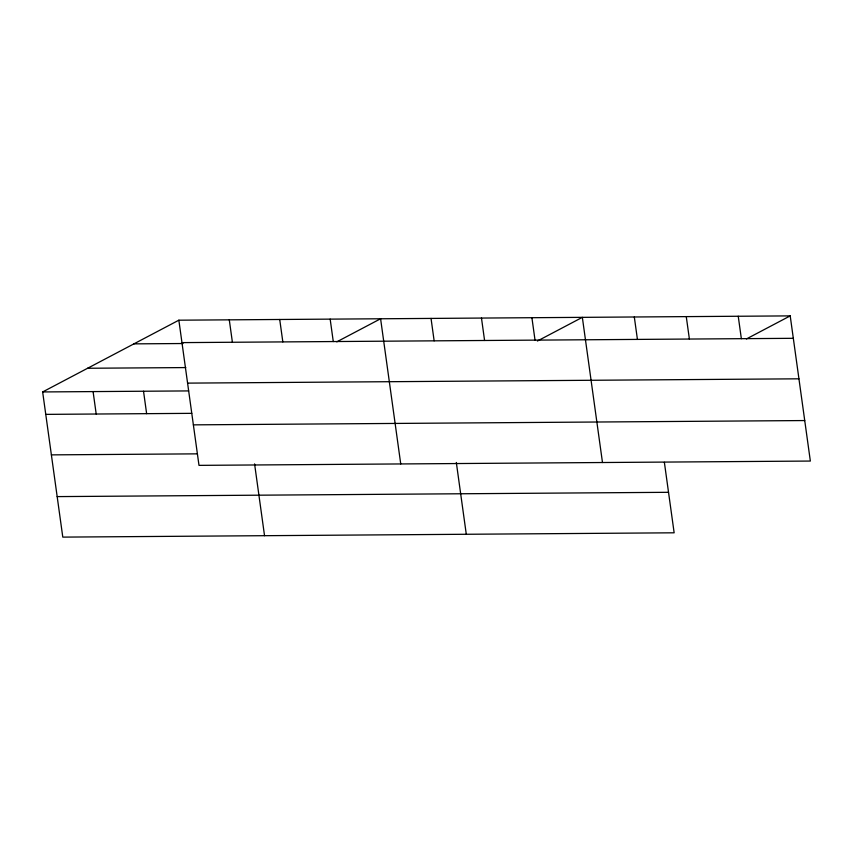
<?xml version="1.0" encoding="UTF-8"?>
<svg xmlns="http://www.w3.org/2000/svg" width="853" height="853" viewBox="0 0 853 853"><rect width="100%" height="100%" fill="white"/><g stroke="black" fill="none" stroke-linecap="round" stroke-linejoin="round"><path stroke-width="1.28" d="M664.37 462.305L674.147 532.805L62.791 537.113L42.65 391.943L178.853 320.195L790.209 315.887L810.35 461.057L198.994 465.365L178.853 320.195M336.775 341.861L380.598 318.766L400.739 463.936M537.401 341.029L582.343 317.348L602.485 462.518M746.386 338.972L790.209 315.887M181.966 342.618L793.322 338.31M133.9 343.866L183.011 343.524M87.592 368.261L185.815 367.579M187.585 383.125L798.941 378.817M42.65 391.943L188.652 390.919M45.763 414.377L191.765 413.342M193.375 424.858L804.731 420.55M51.383 454.873L197.384 453.849M57.172 496.606L668.528 492.309M738.24 316.25L741.353 338.684M686.27 316.623L689.384 339.046M634.312 316.985L637.426 339.409M531.909 317.711L535.023 340.134M481.476 318.062L484.579 340.486M456.323 462.465L466.292 534.277M431.032 318.414L434.145 340.848M330.164 319.129L333.278 341.552M279.72 319.48L282.833 341.914M254.578 463.893L264.537 535.695M229.286 319.832L232.4 342.266M143.528 391.228L146.631 413.662M93.084 391.591L96.197 414.014"/></g></svg>
